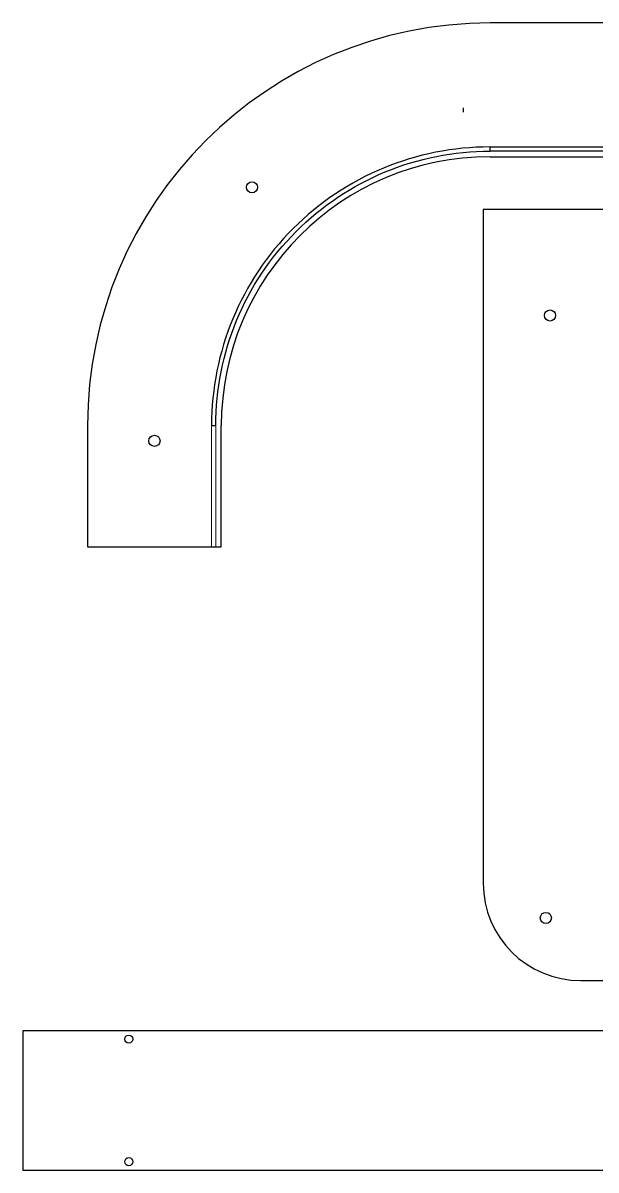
# Model space of a CAD drawing. Header units: millimetres. Extents: x -2946 to -1952, y -2300 to -1356.
# Drawn here: x -2945.8 to -2740, y -2300.2 to -1888.5 of the extents above; entities that cross this region are included whole.
import ezdxf

# ---------------------------------------------------------------- set-up
doc = ezdxf.new("R2010")
doc.units = ezdxf.units.MM
doc.header["$MEASUREMENT"] = 0
for name, color, linetype, true_color in [('Cut', 178, 'Continuous', 0x000000), ('InnerCut', 5, 'Continuous', 0x0000ff), ('Layer 01', 40, 'Continuous', 0xffbf00), ('Layer 02', 6, 'Continuous', 0xff00ff)]:
    doc.layers.add(name, color=color, linetype=linetype, true_color=true_color)
doc.layers.add('Engrave', color=3, linetype='Continuous', lineweight=13, true_color=0x00ff00)

msp = doc.modelspace()

# ---------------------------------------------------------------- linework, layer by layer
for radius in [144.5, 96.5]:
    msp.add_arc((-2778.06, -2033.01), radius, 90, 180)
at = {"layer": 'Cut'}
for p, q in [((-2577.56, -1888.51), (-2778.06, -1888.51)), ((-2778.06, -1936.51), (-2457.06, -1936.51)), ((-2732.56, -1955.51), (-2780.56, -1955.51)), ((-2780.56, -1955.51), (-2780.56, -2197.24)), ((-2922.56, -2033.01), (-2922.56, -2076.51)), ((-2874.56, -2076.51), (-2874.56, -2033.01)), ((-2922.56, -2076.51), (-2874.56, -2076.51)), ((-2745.56, -2232.24), (-2635.56, -2232.24)), ((-2704.03, -2250.23), (-2945.76, -2250.23)), ((-2945.76, -2250.23), (-2945.76, -2300.23)), ((-2945.76, -2300.23), (-2704.03, -2300.23))]:
    msp.add_line(p, q, dxfattribs=at)
msp.add_arc((-2745.56, -2197.24), 35, 180, 270, dxfattribs=at)
at = {"layer": 'Engrave'}
msp.add_lwpolyline([(-2876.56, -2033.01), (-2878.06, -2033.01), (-2878.06, -2076.51), (-2876.56, -2076.51)], close=True, dxfattribs=at)
at = {"layer": 'InnerCut'}
for centre, radius in [((-2863.56, -1947.51), 2), ((-2756.56, -1993.51), 2), ((-2898.56, -2038.51), 2), ((-2758.06, -2209.74), 2), ((-2907.76, -2253.23), 1.45), ((-2907.76, -2297.23), 1.45)]:
    msp.add_circle(centre, radius, dxfattribs=at)
at = {"layer": 'Layer 01'}
msp.add_lwpolyline([(-2778.06, -1934.51), (-2778.06, -1933.01, 0.414214), (-2878.06, -2033.01), (-2876.56, -2033.01, -0.414214)], format="xyb", close=True, dxfattribs=at)
at = {"layer": 'Layer 02'}
msp.add_line((-2787.74, -1918.99), (-2787.74, -1920.49), dxfattribs=at)
msp.add_lwpolyline([(-2778.06, -1934.51), (-2778.06, -1933.01), (-2457.06, -1933.01), (-2457.06, -1934.51)], close=True, dxfattribs=at)

doc.saveas('drawing.dxf')
